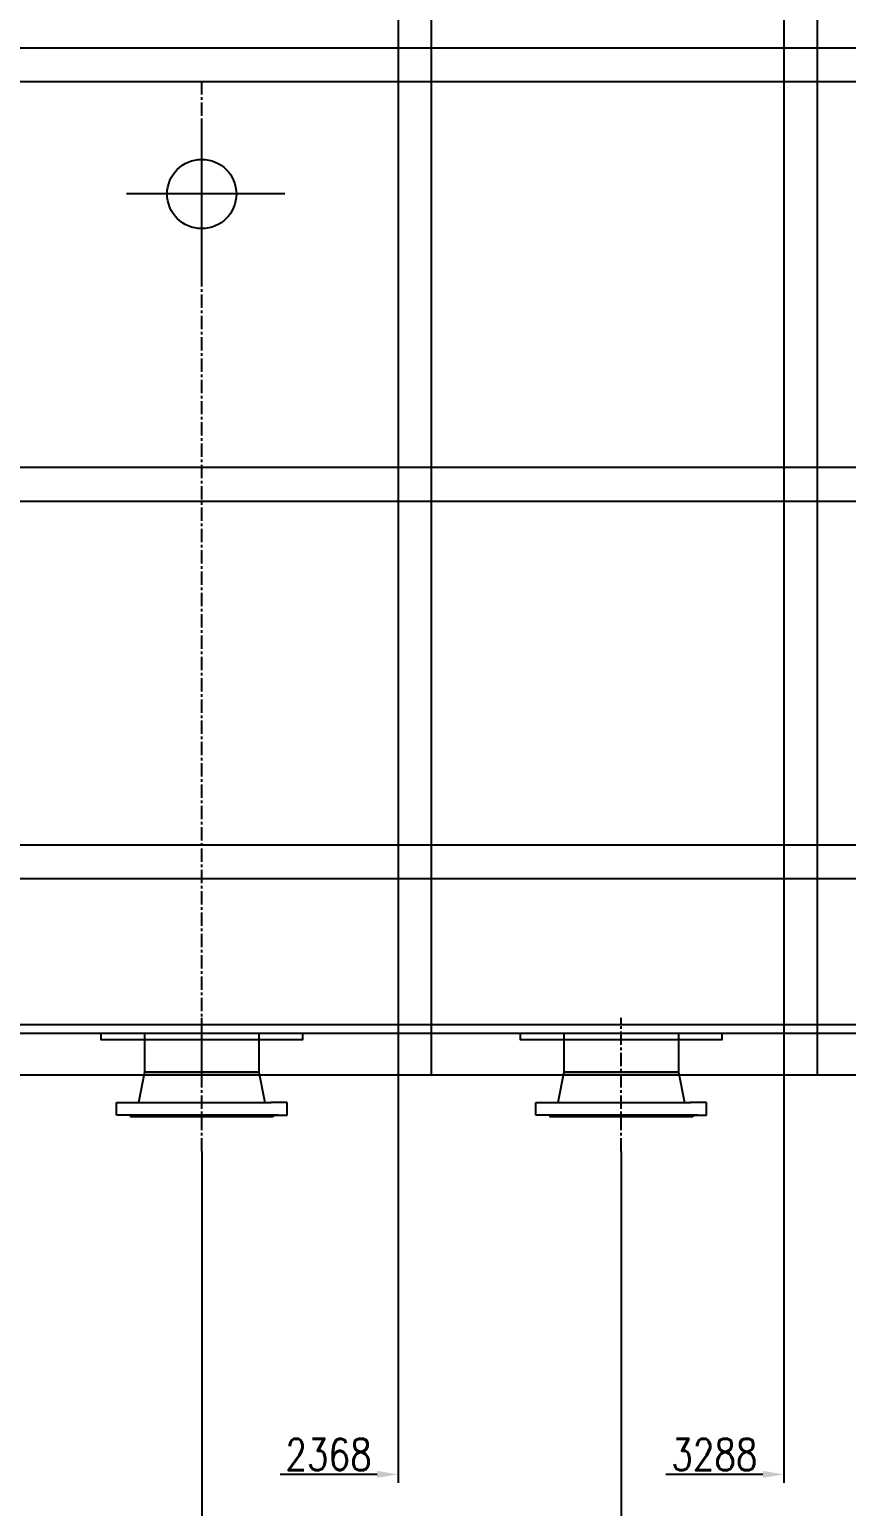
# Model space of a CAD drawing. Header units: millimetres. Extents: x -19109 to 7803, y 10081 to 29089.
# Drawn here: x -13404 to -11456, y 12213 to 15733 of the extents above; entities that cross this region are included whole.
import ezdxf

# ---------------------------------------------------------------- set-up
doc = ezdxf.new("R2010")
doc.units = ezdxf.units.MM
doc.linetypes.add('CENTER', pattern=[50.8, 31.75, -6.35, 6.35, -6.35])
doc.layers.add('2细线层', color=4, linetype='Continuous')
doc.styles.add('TH_GBDIM', font='romans.shx', dxfattribs={"width": 0.8, "bigfont": 'gbcbig.shx'})
doc.dimstyles.new('TH_GBDIM1', dxfattribs={"dimscale": 10, "dimtxt": 7.5, "dimasz": 5, "dimexe": 2, "dimexo": 0, "dimgap": 1, "dimtad": 1, "dimjust": 2, "dimdec": 0, "dimzin": 0, "dimdsep": 46, "dimtxsty": 'TH_GBDIM', "dimcen": 5, "dimse1": 1, "dimsd1": 1, "dimclrd": 130, "dimclre": 130, "dimclrt": 3, "dimadec": 0, "dimazin": 0, "dimtfac": 0.714286, "dimtdec": 0, "dimtmove": 0, "dimatfit": 3, "dimfxl": 1, "dimtzin": 0, "dimlwd": -1, "dimlwe": -1, "dimarcsym": 0})

# ---------------------------------------------------------------- blocks, each defined once
blk = doc.blocks.new('A$C440C64F4')
at = {"color": 1, "linetype": 'CENTER'}
blk.add_line((0, 282.5), (0, -36), dxfattribs=at)
at = {"lineweight": -2, "ltscale": 10}
for p, q in [((-136.5, 0), (-136.5, 93.4)), ((136.5, 0), (136.5, 93.4))]:
    blk.add_line(p, q, dxfattribs=at)
at = {"color": 0}
for p, q in [((-136.5, 93.4), (136.5, 93.4)), ((-136.5, 0), (136.5, 0))]:
    blk.add_line(p, q, dxfattribs=at)
at = {"lineweight": -2}
for points in [[(-199.1, 195.7), (-203.3, 195.7)], [(-203.3, 195.7), (-203.3, 165.9)], [(-184.8, 195.7), (-199.1, 195.7)], [(-164.9, 195.7), (-184.8, 195.7)], [(-19.9, 200), (-34.8, 200), (-49.8, 200), (-64.7, 200), (-79.6, 200), (-94.6, 200), (-109.5, 200), (-124.4, 200), (-139.3, 200), (-154.3, 200), (-169.2, 200), (-169.2, 200), (-169.2, 195.7)], [(-136.5, 195.7), (-164.9, 195.7)], [(-101, 195.7), (-136.5, 195.7)], [(-62.6, 195.7), (-101, 195.7)], [(-21.3, 195.7), (-62.6, 195.7)], [(21.3, 195.7), (-21.3, 195.7)], [(170.6, 200), (151.6, 200), (132.5, 200), (113.5, 200), (94.4, 200), (75.4, 200), (56.3, 200), (37.3, 200), (18.2, 200), (-0.9, 200), (-19.9, 200)], [(62.6, 195.7), (21.3, 195.7)], [(102.4, 195.7), (62.6, 195.7)], [(136.5, 195.7), (102.4, 195.7)], [(164.9, 195.7), (136.5, 195.7)], [(183.1, 195.7), (164.9, 195.7)], [(164.9, 195.7), (184.8, 195.7)], [(170.6, 195.7), (170.6, 200)], [(178.3, 195.7), (198.2, 195.7)], [(184.8, 195.7), (199.1, 195.7)], [(199.1, 195.7), (203.3, 195.7)], [(203.3, 195.7), (203.3, 165.9)], [(-203.3, 165.9), (-199.1, 165.9)], [(-199.1, 165.9), (-184.8, 165.9)], [(-184.8, 165.9), (-164.9, 165.9)], [(-164.9, 165.9), (-136.5, 165.9)], [(-130.8, 93.4), (-136.5, 93.4), (-136.5, 93.4), (-150.7, 165.9)], [(-136.5, 165.9), (-101, 165.9)], [(-101, 165.9), (-62.6, 165.9)], [(-62.6, 165.9), (-21.3, 165.9)], [(-21.3, 165.9), (21.3, 165.9)], [(21.3, 165.9), (62.6, 165.9)], [(62.6, 165.9), (102.4, 165.9)], [(102.4, 165.9), (136.5, 165.9)], [(136.5, 165.9), (164.9, 165.9)], [(136.5, 93.4), (150.7, 165.9)], [(164.9, 165.9), (165.2, 165.9)], [(184.8, 165.9), (164.9, 165.9)], [(198.2, 165.9), (165.2, 165.9)], [(199.1, 165.9), (184.8, 165.9)], [(203.3, 165.9), (199.1, 165.9)], [(-136.5, 0), (-136.5, 93.4)], [(-136.5, 93.4), (-130.8, 93.4)], [(-128, 93.4), (-130.8, 93.4)], [(-128, 93.4), (-116.6, 93.4)], [(-116.6, 93.4), (-128, 93.4)], [(-115.2, 93.4), (-116.6, 93.4)], [(-112.3, 93.4), (-115.2, 93.4)], [(-113.8, 93.4), (-91, 93.4)], [(-91, 93.4), (-113.8, 93.4)], [(-89.6, 93.4), (-91, 93.4)], [(-83.9, 93.4), (-89.6, 93.4)], [(-83.9, 93.4), (-70, 93.4), (-56, 93.4), (-42.1, 93.4), (-28.2, 93.4), (-14.2, 93.4), (-0.3, 93.4), (13.6, 93.4), (27.6, 93.4), (41.5, 93.4), (55.5, 93.4)], [(-27, 93.4), (-83.9, 93.4)], [(-56.9, 93.4), (-59.7, 93.4)], [(-55.5, 93.4), (-56.9, 93.4)], [(55.5, 93.4), (-27, 93.4)], [(-19.9, 93.4), (-21.3, 93.4)], [(-14.2, 93.4), (-19.9, 93.4)], [(19.9, 93.4), (14.2, 93.4)], [(22.8, 93.4), (19.9, 93.4)], [(56.9, 93.4), (52.6, 93.4)], [(64, 93.4), (56.9, 93.4)], [(64, 93.4), (83.9, 93.4)], [(83.9, 93.4), (64, 93.4)], [(89.6, 93.4), (83.9, 93.4)], [(92.4, 93.4), (89.6, 93.4)], [(92.4, 93.4), (113.8, 93.4)], [(113.8, 93.4), (92.4, 93.4)], [(115.2, 93.4), (113.8, 93.4)], [(116.6, 93.4), (115.2, 93.4)], [(116.6, 93.4), (129.4, 93.4)], [(129.4, 93.4), (116.6, 93.4)], [(130.8, 93.4), (129.4, 93.4)], [(132.2, 93.4), (130.8, 93.4)], [(132.2, 93.4), (136.5, 93.4)], [(136.5, 93.4), (132.2, 93.4)], [(136.5, 0), (136.5, 93.4)]]:
    blk.add_lwpolyline(points, dxfattribs=at)
at = {"color": 0}
blk.add_lwpolyline([(-240, 0), (240, 0), (240, 16), (-240, 16)], close=True, dxfattribs=at)
blk = doc.blocks.new('*D64')
at = {"color": 130, "transparency": 16777216}
for p, q in [((-12525.5, 13543.8), (-12525.5, 12269.2)), ((-12575.5, 12289.2), (-12806.9, 12289.2))]:
    blk.add_line(p, q, dxfattribs=at)
blk.add_solid([(-12575.5, 12297.6), (-12575.5, 12280.9), (-12525.5, 12289.2)], dxfattribs=at)
at = {"layer": 'Defpoints', "color": 0, "transparency": 16777216}
for p in [(-12525.5, 13543.8), (-14893.5, 13241.3), (-12525.5, 12289.2)]:
    blk.add_point(p, dxfattribs=at)
at = {"color": 3, "transparency": 16777216, "insert": (-12691.2, 12336.7), "char_height": 75, "attachment_point": 5, "style": 'TH_GBDIM'}
blk.add_mtext('2368', dxfattribs=at)
blk = doc.blocks.new('*D65')
at = {"color": 130, "transparency": 16777216}
for p, q in [((-11605.5, 13508), (-11605.5, 12269.2)), ((-11655.5, 12289.2), (-11886.9, 12289.2))]:
    blk.add_line(p, q, dxfattribs=at)
blk.add_solid([(-11655.5, 12297.6), (-11655.5, 12280.9), (-11605.5, 12289.2)], dxfattribs=at)
at = {"layer": 'Defpoints', "color": 0, "transparency": 16777216}
for p in [(-11605.5, 13508), (-14893.5, 13241.3), (-11605.5, 12289.2)]:
    blk.add_point(p, dxfattribs=at)
at = {"color": 3, "transparency": 16777216, "insert": (-11771.2, 12336.7), "char_height": 75, "attachment_point": 5, "style": 'TH_GBDIM'}
blk.add_mtext('3288', dxfattribs=at)
blk = doc.blocks.new('*D66')
at = {"color": 130, "transparency": 16777216}
for p, q in [((-10705.5, 13525.9), (-10705.5, 12269.2)), ((-10755.5, 12289.2), (-10986.9, 12289.2))]:
    blk.add_line(p, q, dxfattribs=at)
blk.add_solid([(-10755.5, 12297.6), (-10755.5, 12280.9), (-10705.5, 12289.2)], dxfattribs=at)
at = {"layer": 'Defpoints', "color": 0, "transparency": 16777216}
for p in [(-10705.5, 13525.9), (-14893.5, 13241.3), (-10705.5, 12289.2)]:
    blk.add_point(p, dxfattribs=at)
at = {"color": 3, "transparency": 16777216, "insert": (-10871.2, 12336.7), "char_height": 75, "attachment_point": 5, "style": 'TH_GBDIM'}
blk.add_mtext('4188', dxfattribs=at)

msp = doc.modelspace()

# ---------------------------------------------------------------- linework, layer by layer
at = {"color": 1, "linetype": 'CENTER'}
msp.add_line((-12993.5, 13241.3), (-12993.5, 15609.3), dxfattribs=at)
at = {"color": 1, "linetype": 'CENTER', "lineweight": -3, "ltscale": 100}
for p, q in [((-12993.5, 15151.5), (-12993.5, 15517.8)), ((-12795.7, 15341.3), (-13173.1, 15341.3))]:
    msp.add_line(p, q, dxfattribs=at)
at = {"color": 0}
msp.add_line((-14893.5, 13241.3), (-12993.5, 13241.3), dxfattribs=at)
for points in [[(-10157.5, 13241.3), (-10157.5, 17977.3), (-14893.5, 17977.3), (-14893.5, 13241.3)], [(-12525.5, 17977.3), (-12525.5, 13241.3), (-12445.5, 13241.3), (-12445.5, 17977.3)], [(-11605.5, 17977.3), (-11605.5, 13241.3), (-11525.5, 13241.3), (-11525.5, 17977.3)], [(-14793.5, 13341.3), (-10257.5, 13341.3), (-10257.5, 17877.3), (-14793.5, 17877.3)], [(-14777.5, 13361.3), (-10277.5, 13361.3), (-10277.5, 17861.3), (-14777.5, 17861.3)], [(-10157.5, 15689.3), (-14893.5, 15689.3), (-14893.5, 15609.3), (-10157.5, 15609.3)], [(-10157.5, 14689.3), (-14893.5, 14689.3), (-14893.5, 14609.3), (-10157.5, 14609.3)], [(-10157.5, 13789.3), (-14893.5, 13789.3), (-14893.5, 13709.3), (-10157.5, 13709.3)]]:
    msp.add_lwpolyline(points, close=True, dxfattribs=at)
at = {"lineweight": -3, "ltscale": 10}
msp.add_circle((-12993.5, 15341.3), 82.5, dxfattribs=at)
at = {"layer": '2细线层', "lineweight": -3}
for p, q in [((-12993.5, 13058.8), (-12993.5, 11890.7)), ((-11993.5, 13058.8), (-11993.5, 11890.7))]:
    msp.add_line(p, q, dxfattribs=at)

# ---------------------------------------------------------------- block references
at = {"color": 0, "xscale": -1, "rotation": 180}
for p in [(-12993.5, 13341.3), (-11993.5, 13341.3)]:
    msp.add_blockref('A$C440C64F4', p, dxfattribs=at)

# ---------------------------------------------------------------- dimensions: what is measured, and where the dimension line sits
at = {"color": 0}
for base, p2, picture, middle in [((-12525.5, 12289.2), (-12525.5, 13543.8), '*D64', (-12691.2, 12336.7)), ((-10705.5, 12289.2), (-10705.5, 13525.9), '*D66', (-10871.2, 12336.7)), ((-11605.5, 12289.2), (-11605.5, 13508), '*D65', (-11771.2, 12336.7))]:
    dim = msp.add_linear_dim(base=base, p1=(-14893.5, 13241.3), p2=p2, dimstyle='TH_GBDIM1', dxfattribs=at)
    dim.commit()
    dim.dimension.update_dxf_attribs({"geometry": picture, "text_midpoint": middle})

doc.saveas('drawing.dxf')
